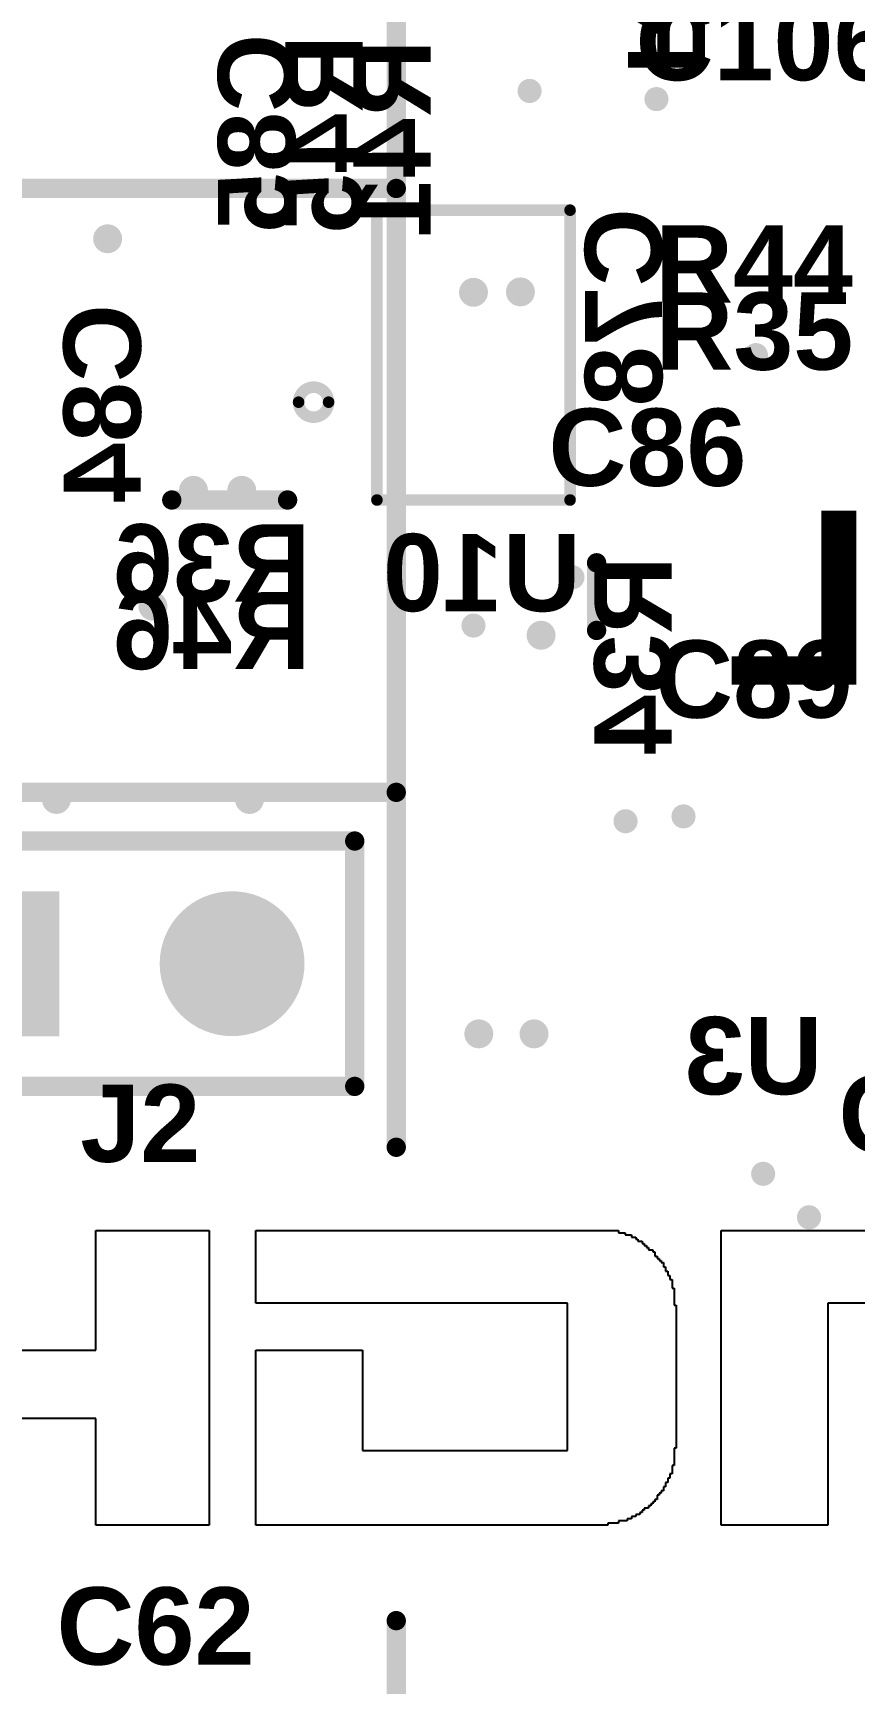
# Model space of a CAD drawing. Extents: x -0.3 to 75.5, y -0.2 to 56.1.
# Drawn here: x 16.24 to 24.74, y 25.65 to 42.73 of the extents above; entities that cross this region are included whole.
import ezdxf

# ---------------------------------------------------------------- set-up
doc = ezdxf.new("R2010")
doc.units = 0
doc.layers.get('0').update_dxf_attribs({"linetype": 'CONTINUOUS'})
for name, color, linetype in [('BOTTOMOVERLAY', 54, 'CONTINUOUS'), ('MULTILAYER', 9, 'CONTINUOUS'), ('PADHOLELAYER', 156, 'CONTINUOUS'), ('TOPOVERLAY', 2, 'CONTINUOUS'), ('VIAHOLELAYER', 16, 'CONTINUOUS')]:
    doc.layers.add(name, color=color, linetype=linetype)
doc.styles.add('ARIAL', font='arialbd.ttf', dxfattribs={"height": 0.2})

# ---------------------------------------------------------------- blocks, each defined once
blk = doc.blocks.new('HEAT_SINK_40X40_55MM_34')
at = {"layer": 'TOPOVERLAY', "const_width": 0.2}
blk.add_lwpolyline([(20, 20), (20, 1.7)], dxfattribs=at)
at = {"layer": 'TOPOVERLAY', "const_width": 0.1}
blk.add_lwpolyline([(19.95, 1.7, 1), (20.05, 1.7, 1)], format="xyb", close=True, dxfattribs=at)
blk = doc.blocks.new('QFN12_2R00X3R00X1R00_B_41')
at = {"layer": 'BOTTOMOVERLAY', "const_width": 0.119888}
for points in [[(-1.099947, 1.500124), (0.900049, 1.500124)], [(-1.099947, -1.500124), (-1.099947, 1.500124)], [(0.900049, -1.500124), (0.900049, 1.500124)], [(-1.099947, -1.500124), (0.900049, -1.500124)]]:
    blk.add_lwpolyline(points, dxfattribs=at)
at = {"layer": 'BOTTOMOVERLAY'}
for points, const_width in [([(-1.129919, 1.500124, 1), (-1.069975, 1.500124, 1)], 0.059944), ([(-1.129919, 1.500124, 1), (-1.069975, 1.500124, 1)], 0.059944), ([(0.870077, 1.500124, 1), (0.930021, 1.500124, 1)], 0.059944), ([(0.870077, 1.500124, 1), (0.930021, 1.500124, 1)], 0.059944), ([(-1.600581, -0.487426, 1), (-1.911477, -0.487426, 1)], 0.119888), ([(-1.941449, -0.487426, 1), (-1.881505, -0.487426, 1)], 0.059944), ([(-1.630553, -0.487426, 1), (-1.570609, -0.487426, 1)], 0.059944), ([(-1.129919, -1.500124, 1), (-1.069975, -1.500124, 1)], 0.059944), ([(-1.129919, -1.500124, 1), (-1.069975, -1.500124, 1)], 0.059944), ([(0.870077, -1.500124, 1), (0.930021, -1.500124, 1)], 0.059944), ([(0.870077, -1.500124, 1), (0.930021, -1.500124, 1)], 0.059944)]:
    blk.add_lwpolyline(points, format="xyb", close=True, dxfattribs=dict(at, const_width=const_width))
blk = doc.blocks.new('12505HS_02_101')
at = {"layer": 'TOPOVERLAY'}
for points, const_width in [([(1.925, 1.775), (-1.925, 1.775)], 0.15), ([(-3.3, -1.925), (-3.3, -1.425)], 0.2), ([(3.3, -1.925), (3.3, -1.425)], 0.2), ([(-1.275, -1.925), (-3.3, -1.925)], 0.2), ([(3.3, -1.925), (1.275, -1.925)], 0.2)]:
    blk.add_lwpolyline(points, dxfattribs=dict(at, const_width=const_width))
for points, const_width in [([(-1.962, 1.775, 1), (-1.887, 1.775, 1)], 0.075), ([(1.887, 1.775, 1), (1.963, 1.775, 1)], 0.075), ([(-3.35, -1.425, 1), (-3.25, -1.425, 1)], 0.1), ([(3.25, -1.425, 1), (3.35, -1.425, 1)], 0.1), ([(-3.35, -1.925, 1), (-3.25, -1.925, 1)], 0.1), ([(-3.35, -1.925, 1), (-3.25, -1.925, 1)], 0.1), ([(-1.325, -1.925, 1), (-1.225, -1.925, 1)], 0.1), ([(1.225, -1.925, 1), (1.325, -1.925, 1)], 0.1), ([(3.25, -1.925, 1), (3.35, -1.925, 1)], 0.1), ([(3.25, -1.925, 1), (3.35, -1.925, 1)], 0.1), ([(1.8, -2.625, 1), (1.55, -2.625, 1)], 0.25), ([(1.488, -2.625, 1), (1.612, -2.625, 1)], 0.125), ([(1.738, -2.625, 1), (1.863, -2.625, 1)], 0.125)]:
    blk.add_lwpolyline(points, format="xyb", close=True, dxfattribs=dict(at, const_width=const_width))
blk = doc.blocks.new('CAPC1608L_239')
at = {"layer": 'TOPOVERLAY', "const_width": 0.2}
blk.add_lwpolyline([(-1.325, -0.35), (-1.325, 0.35)], dxfattribs=at)
at = {"layer": 'TOPOVERLAY', "const_width": 0.1}
for points in [[(-1.375, 0.35, 1), (-1.275, 0.35, 1)], [(-1.375, -0.35, 1), (-1.275, -0.35, 1)]]:
    blk.add_lwpolyline(points, format="xyb", close=True, dxfattribs=at)
blk = doc.blocks.new('CAPC2012L_B_244')
at = {"layer": 'BOTTOMOVERLAY', "const_width": 0.2}
blk.add_lwpolyline([(-1.5, 0.6), (-1.5, -0.6)], dxfattribs=at)
at = {"layer": 'BOTTOMOVERLAY', "const_width": 0.1}
for points in [[(-1.55, 0.6, 1), (-1.45, 0.6, 1)], [(-1.55, -0.6, 1), (-1.45, -0.6, 1)]]:
    blk.add_lwpolyline(points, format="xyb", close=True, dxfattribs=at)
blk = doc.blocks.new('HDR1X2_307')
at = {"layer": 'MULTILAYER'}
blk.add_hatch(color=9, dxfattribs=at).paths.add_polyline_path([(-0.75, 0.75), (0.75, 0.75), (0.75, -0.75), (-0.75, -0.75)])
h = blk.add_hatch(color=9, dxfattribs=at)
edge = h.paths.add_edge_path()
edge.add_arc((2.54, 0), 0.75, 0, 360)
at = {"layer": 'PADHOLELAYER'}
h = blk.add_hatch(color=156, dxfattribs=at)
edge = h.paths.add_edge_path()
edge.add_arc((0, 0), 0.45, 0, 360)
h = blk.add_hatch(color=156, dxfattribs=at)
edge = h.paths.add_edge_path()
edge.add_arc((2.54, 0), 0.45, 0, 360)
at = {"layer": 'TOPOVERLAY', "const_width": 0.2}
for points in [[(-1.27, -1.27), (-1.27, 1.27)], [(-1.27, 1.27), (3.81, 1.27)], [(3.81, -1.27), (3.81, 1.27)], [(-1.27, -1.27), (3.81, -1.27)]]:
    blk.add_lwpolyline(points, dxfattribs=at)
at = {"layer": 'TOPOVERLAY', "const_width": 0.1}
for points in [[(-1.32, 1.27, 1), (-1.22, 1.27, 1)], [(-1.32, 1.27, 1), (-1.22, 1.27, 1)], [(3.76, 1.27, 1), (3.86, 1.27, 1)], [(3.76, 1.27, 1), (3.86, 1.27, 1)], [(-1.32, -1.27, 1), (-1.22, -1.27, 1)], [(-1.32, -1.27, 1), (-1.22, -1.27, 1)], [(3.76, -1.27, 1), (3.86, -1.27, 1)], [(3.76, -1.27, 1), (3.86, -1.27, 1)]]:
    blk.add_lwpolyline(points, format="xyb", close=True, dxfattribs=at)

msp = doc.modelspace()

# ---------------------------------------------------------------- hatches: boundary and pattern name
at = {"layer": 'VIAHOLELAYER'}
h = msp.add_hatch(color=16, dxfattribs=at)
edge = h.paths.add_edge_path()
edge.add_arc((21.381, 42.134), 0.125, 0, 360)
h = msp.add_hatch(color=16, dxfattribs=at)
edge = h.paths.add_edge_path()
edge.add_arc((22.695, 42.05), 0.125, 0, 360)
h = msp.add_hatch(color=16, dxfattribs=at)
edge = h.paths.add_edge_path()
edge.add_arc((17.011, 40.604), 0.15, 0, 360)
h = msp.add_hatch(color=16, dxfattribs=at)
edge = h.paths.add_edge_path()
edge.add_arc((20.8, 40.05), 0.15, 0, 360)
h = msp.add_hatch(color=16, dxfattribs=at)
edge = h.paths.add_edge_path()
edge.add_arc((21.286, 40.054), 0.15, 0, 360)
h = msp.add_hatch(color=16, dxfattribs=at)
edge = h.paths.add_edge_path()
edge.add_arc((23.725, 39.4), 0.125, 0, 360)
h = msp.add_hatch(color=16, dxfattribs=at)
edge = h.paths.add_edge_path()
edge.add_arc((17.9, 38), 0.15, 0, 360)
h = msp.add_hatch(color=16, dxfattribs=at)
edge = h.paths.add_edge_path()
edge.add_arc((18.4, 38), 0.15, 0, 360)
h = msp.add_hatch(color=16, dxfattribs=at)
edge = h.paths.add_edge_path()
edge.add_arc((21.825, 37.1), 0.125, 0, 360)
h = msp.add_hatch(color=16, dxfattribs=at)
edge = h.paths.add_edge_path()
edge.add_arc((17.48, 36.8), 0.15, 0, 360)
h = msp.add_hatch(color=16, dxfattribs=at)
edge = h.paths.add_edge_path()
edge.add_arc((20.8, 36.6), 0.125, 0, 360)
h = msp.add_hatch(color=16, dxfattribs=at)
edge = h.paths.add_edge_path()
edge.add_arc((21.5, 36.5), 0.15, 0, 360)
h = msp.add_hatch(color=16, dxfattribs=at)
edge = h.paths.add_edge_path()
edge.add_arc((16.48, 34.8), 0.15, 0, 360)
h = msp.add_hatch(color=16, dxfattribs=at)
edge = h.paths.add_edge_path()
edge.add_arc((18.48, 34.8), 0.15, 0, 360)
h = msp.add_hatch(color=16, dxfattribs=at)
edge = h.paths.add_edge_path()
edge.add_arc((22.375, 34.575), 0.125, 0, 360)
h = msp.add_hatch(color=16, dxfattribs=at)
edge = h.paths.add_edge_path()
edge.add_arc((22.975, 34.625), 0.125, 0, 360)
h = msp.add_hatch(color=16, dxfattribs=at)
edge = h.paths.add_edge_path()
edge.add_arc((20.855, 32.374), 0.15, 0, 360)
h = msp.add_hatch(color=16, dxfattribs=at)
edge = h.paths.add_edge_path()
edge.add_arc((21.427, 32.374), 0.15, 0, 360)
h = msp.add_hatch(color=16, dxfattribs=at)
edge = h.paths.add_edge_path()
edge.add_arc((23.8, 30.925), 0.125, 0, 360)
h = msp.add_hatch(color=16, dxfattribs=at)
edge = h.paths.add_edge_path()
edge.add_arc((24.275, 30.475), 0.125, 0, 360)

# ---------------------------------------------------------------- linework, layer by layer
at = {"layer": 'TOPOVERLAY'}
for p, q in [((16.89, 29.83), (16.89, 30.338)), ((16.89, 30.338), (18.061, 30.338)), ((18.061, 30.338), (18.061, 27.288)), ((18.547, 29.586), (18.547, 30.338)), ((18.547, 30.338), (22.303, 30.338)), ((22.303, 30.338), (22.303, 30.316)), ((22.303, 30.316), (22.37, 30.316)), ((22.37, 30.316), (22.37, 30.294)), ((22.37, 30.294), (22.436, 30.294)), ((22.436, 30.294), (22.436, 30.271)), ((22.436, 30.271), (22.48, 30.271)), ((22.48, 30.271), (22.48, 30.249)), ((22.48, 30.249), (22.502, 30.249)), ((22.502, 30.249), (22.502, 30.227)), ((23.364, 27.288), (23.364, 30.338)), ((23.364, 30.338), (28.248, 30.338)), ((22.502, 30.227), (22.547, 30.227)), ((22.547, 30.227), (22.547, 30.205)), ((22.547, 30.205), (22.569, 30.205)), ((22.569, 30.205), (22.569, 30.183)), ((22.569, 30.183), (22.591, 30.183)), ((22.591, 30.183), (22.591, 30.161)), ((22.591, 30.161), (22.613, 30.161)), ((22.613, 30.161), (22.613, 30.139)), ((22.613, 30.139), (22.657, 30.139)), ((22.657, 30.139), (22.657, 30.117)), ((22.657, 30.117), (22.679, 30.117)), ((22.679, 30.117), (22.679, 30.073)), ((22.679, 30.073), (22.701, 30.073)), ((22.701, 30.073), (22.701, 30.05)), ((22.701, 30.05), (22.723, 30.05)), ((22.723, 30.05), (22.723, 30.028)), ((22.723, 30.028), (22.745, 30.028)), ((22.745, 30.028), (22.745, 30.006)), ((22.745, 30.006), (22.768, 30.006)), ((22.768, 30.006), (22.768, 29.962)), ((22.768, 29.962), (22.79, 29.962)), ((22.79, 29.962), (22.79, 29.918)), ((22.79, 29.918), (22.812, 29.918)), ((22.812, 29.918), (22.812, 29.874)), ((16.89, 29.807), (16.89, 29.83)), ((16.89, 29.1), (16.89, 29.807)), ((22.812, 29.874), (22.834, 29.874)), ((22.834, 29.874), (22.834, 29.83)), ((22.834, 29.83), (22.856, 29.83)), ((22.856, 29.83), (22.856, 29.741)), ((22.856, 29.741), (22.878, 29.741)), ((22.878, 29.741), (22.878, 29.564)), ((21.773, 29.586), (18.547, 29.586)), ((21.773, 28.062), (21.773, 29.586)), ((22.878, 29.564), (22.9, 29.564)), ((22.9, 29.564), (22.9, 28.084)), ((25.552, 29.586), (24.469, 29.586)), ((24.469, 29.586), (24.469, 27.288)), ((14.857, 29.1), (16.89, 29.1)), ((18.547, 27.288), (18.547, 29.1)), ((18.547, 29.1), (18.724, 29.1)), ((18.724, 29.1), (18.746, 29.1)), ((18.746, 29.1), (19.652, 29.1)), ((19.652, 29.1), (19.652, 28.062)), ((16.89, 28.393), (14.879, 28.393)), ((16.89, 27.288), (16.89, 28.393)), ((19.652, 28.062), (21.773, 28.062)), ((22.9, 28.084), (22.878, 28.084)), ((22.878, 28.084), (22.878, 27.907)), ((22.878, 27.907), (22.856, 27.907)), ((22.856, 27.907), (22.856, 27.819)), ((22.79, 27.686), (22.768, 27.686)), ((22.768, 27.686), (22.768, 27.642)), ((22.812, 27.73), (22.79, 27.73)), ((22.79, 27.73), (22.79, 27.686)), ((22.834, 27.774), (22.812, 27.774)), ((22.812, 27.774), (22.812, 27.73)), ((22.856, 27.819), (22.834, 27.819)), ((22.834, 27.819), (22.834, 27.774)), ((22.657, 27.509), (22.635, 27.509)), ((22.635, 27.509), (22.635, 27.487)), ((22.679, 27.531), (22.657, 27.531)), ((22.657, 27.531), (22.657, 27.509)), ((22.701, 27.553), (22.679, 27.553)), ((22.679, 27.553), (22.679, 27.531)), ((22.723, 27.598), (22.701, 27.598)), ((22.701, 27.598), (22.701, 27.553)), ((22.745, 27.62), (22.723, 27.62)), ((22.723, 27.62), (22.723, 27.598)), ((22.768, 27.642), (22.745, 27.642)), ((22.745, 27.642), (22.745, 27.62)), ((22.392, 27.333), (22.303, 27.333)), ((22.303, 27.333), (22.303, 27.31)), ((22.436, 27.355), (22.392, 27.355)), ((22.392, 27.355), (22.392, 27.333)), ((22.48, 27.377), (22.436, 27.377)), ((22.436, 27.377), (22.436, 27.355)), ((22.524, 27.399), (22.48, 27.399)), ((22.48, 27.399), (22.48, 27.377)), ((22.547, 27.421), (22.524, 27.421)), ((22.524, 27.421), (22.524, 27.399)), ((22.569, 27.443), (22.547, 27.443)), ((22.547, 27.443), (22.547, 27.421)), ((22.613, 27.465), (22.569, 27.465)), ((22.569, 27.465), (22.569, 27.443)), ((22.635, 27.487), (22.613, 27.487)), ((22.613, 27.487), (22.613, 27.465)), ((18.061, 27.288), (16.89, 27.288)), ((22.193, 27.288), (18.547, 27.288)), ((22.303, 27.31), (22.193, 27.31)), ((22.193, 27.31), (22.193, 27.288)), ((24.469, 27.288), (23.364, 27.288))]:
    msp.add_line(p, q, dxfattribs=at)
at = {"layer": 'TOPOVERLAY', "const_width": 0.2}
for points in [[(20, 31.2), (20, 44)], [(13, 41.125), (20, 41.125)], [(13, 34.874), (20, 34.874)]]:
    msp.add_lwpolyline(points, dxfattribs=at)
at = {"layer": 'TOPOVERLAY', "const_width": 0.1}
for points in [[(19.95, 41.125, 1), (20.05, 41.125, 1)], [(19.95, 34.874, 1), (20.05, 34.874, 1)], [(19.95, 31.2, 1), (20.05, 31.2, 1)]]:
    msp.add_lwpolyline(points, format="xyb", close=True, dxfattribs=at)

# ---------------------------------------------------------------- block references
for name, p, rotation in [('12505HS_02_101', (15.5, 45.3), 270), ('HEAT_SINK_40X40_55MM_34', (40, 28), 180), ('CAPC2012L_B_244', (18.275, 39.4), 90)]:
    msp.add_blockref(name, p, dxfattribs=dict(rotation=rotation))
for name, p in [('QFN12_2R00X3R00X1R00_B_41', (20.9, 39.4)), ('CAPC1608L_239', (23.4, 36.9)), ('HDR1X2_307', (15.76, 33.1))]:
    msp.add_blockref(name, p)

# ---------------------------------------------------------------- texts
at = {"layer": 'BOTTOMOVERLAY', "style": 'ARIAL', "text_generation_flag": 2}
for s, height, rotation, p in [('R51', 0.8, 270, (22.399, 42.301)), ('C85', 0.8, 90, (18.954, 42.725)), ('R45', 0.8, 90, (19.651, 42.716)), ('R41', 0.8, 90, (20.356, 42.669)), ('C78', 0.8, 90, (22.754, 40.92)), ('C84', 0.8, 90, (17.354, 39.928)), ('R-R-HKL-ODROID-N2L', 1.8, 360, (50.352, 35.989)), ('R34', 0.8, 90, (22.851, 37.319))]:
    msp.add_text(s, height=height, rotation=rotation, dxfattribs=at).set_placement(p)
for s, p in [('R36', (19.114, 36.849)), ('U10', (21.91, 36.749)), ('R46', (19.114, 36.149)), ('U3', (24.414, 31.749))]:
    msp.add_text(s, height=0.8, dxfattribs=at).set_placement(p)
at = {"layer": 'TOPOVERLAY', "style": 'ARIAL'}
for s, p in [('C106', (22.479, 42.245)), ('R44', (22.681, 39.944)), ('R35', (22.684, 39.249)), ('C86', (21.577, 38.046)), ('C89', (22.681, 35.646)), ('C18', (24.58, 31.146)), ('J2', (16.728, 31.049)), ('C62', (16.482, 25.845))]:
    msp.add_text(s, height=0.8, dxfattribs=at).set_placement(p)

doc.saveas('drawing.dxf')
